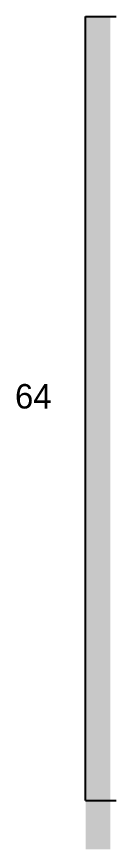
# Model space of a CAD drawing. Header units: metres. Extents: x 230 to 3694, y -1092 to 278.
# Drawn here: x 426.3 to 442.5, y -1092.5 to -956.5 of the extents above; entities that cross this region are included whole.
import ezdxf

# ---------------------------------------------------------------- set-up
doc = ezdxf.new("R2010")
doc.units = ezdxf.units.M
doc.layers.add('COTA', color=241, linetype='Continuous')
doc.layers.add('Hachura', color=253, linetype='Continuous')

msp = doc.modelspace()

# ---------------------------------------------------------------- hatches: boundary and pattern name
at = {"layer": 'Hachura'}
h = msp.add_hatch(color=8, dxfattribs=at)
h.dxf.hatch_style = 1
h.paths.add_polyline_path([(441.5, -956.5), (437.5, -956.5), (437.5, -956.5), (437.5, -1092.5), (437.5, -1092.5), (441.5, -1092.5), (441.5, -1092.5), (441.5, -956.5)])

# ---------------------------------------------------------------- linework, layer by layer
at = {"layer": 'COTA'}
for p, q in [((437.5, -1084.5), (437.5, -956.5)), ((437.5, -956.5), (442.5, -956.5)), ((437.5, -1084.5), (442.5, -1084.5))]:
    msp.add_line(p, q, dxfattribs=at)

# ---------------------------------------------------------------- texts
msp.add_text('64', height=4, dxfattribs=at).set_placement((426, -1020.5))

doc.saveas('drawing.dxf')
